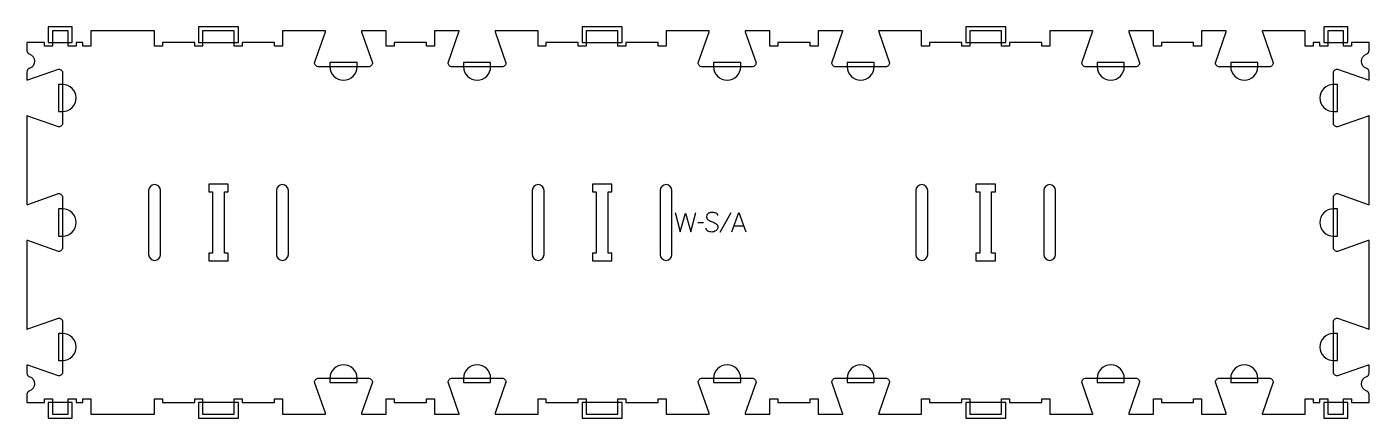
# Model space of a CAD drawing. Extents: x 0 to 2100, y -6 to 606.
import ezdxf

# ---------------------------------------------------------------- set-up
doc = ezdxf.new("R2010")
doc.units = 0
for name, color, linetype in [('1_ANYTOOL_1MMDEEP_LABELS_S', 2, 'CONTINUOUS'), ('3_ANYTOOL_CUTTHROUGH_INSID', 4, 'CONTINUOUS'), ('4_ANYTOOL_CUTTHROUGH_OUTSI', 5, 'CONTINUOUS'), ('5_ANYTOOL_HALF_MILL_9MM_IN', 3, 'CONTINUOUS')]:
    doc.layers.add(name, color=color, linetype=linetype)

msp = doc.modelspace()

# ---------------------------------------------------------------- linework, layer by layer
at = {"layer": '1_ANYTOOL_1MMDEEP_LABELS_S'}
for p, q in [((1058.44386, 299.085714), (1049.658146, 299)), ((1101.001003, 314.728571), (1083.815289, 283.957143)), ((1106.186717, 294.757143), (1121.101003, 294.757143))]:
    msp.add_line(p, q, dxfattribs=at)
for points in [[(1014.086717, 315.2), (1021.801003, 285.2), (1030.24386, 314.3), (1038.729574, 285.2), (1046.229574, 315.2)], [(1102.715289, 285.2), (1113.601003, 315.2), (1124.658146, 285.2)]]:
    msp.add_lwpolyline(points, dxfattribs=at)
msp.add_lwpolyline([(1080.686717, 310.614286, 0.071867), (1080.493604, 311.950892, 0.100684), (1079.867074, 313.132143, 0.047558), (1079.392521, 313.608593, 0.038563), (1078.842521, 313.997321, 0.037928), (1078.145333, 314.34479, 0.026634), (1077.408146, 314.6, 0.028461), (1074.384813, 315.285983, 0.041577), (1071.301003, 315.542857, 0.036938), (1069.798643, 315.431717, 0.041531), (1068.333146, 315.0875, 0.041583), (1066.955769, 314.510291, 0.038125), (1065.686717, 313.721429, 0.057611), (1064.616565, 312.729524, 0.065808), (1063.822432, 311.508929, 0.06469), (1063.344935, 310.049374, 0.046778), (1063.201003, 308.514286, 0.052235), (1063.363359, 306.964443, 0.075448), (1063.908146, 305.514286, 0.076671), (1064.824238, 304.341233, 0.061023), (1066.029574, 303.457143, 0.021951), (1069.058429, 301.929797, 0.018213), (1072.201003, 300.65, -0.02405), (1075.302487, 299.344538, -0.02981), (1078.24386, 297.714286, -0.068439), (1079.385162, 296.748355, -0.079282), (1080.19386, 295.496429, -0.076308), (1080.61886, 293.917746, -0.047772), (1080.64386, 292.271429, -0.046243), (1080.350626, 290.590469, -0.06359), (1079.701003, 289.019643, -0.064671), (1078.728179, 287.735454, -0.057073), (1077.472432, 286.721429, -0.067522), (1074.504123, 285.358518, -0.070793), (1071.279574, 284.857143, -0.064027), (1068.140559, 285.219658, -0.070447), (1065.215289, 286.4, -0.054374), (1064.056871, 287.249633, -0.074742), (1063.158146, 288.360714, -0.075199), (1062.635139, 289.667093, -0.057737), (1062.472432, 291.071429)], format="xyb", dxfattribs=at)
at = {"layer": '3_ANYTOOL_CUTTHROUGH_INSID'}
for points in [[(209, 249.750003), (209, 349.749997, 1), (190.5, 349.749997), (190.5, 249.750003, 1)], [(390.5, 249.750003, 1), (409, 249.750003), (409, 349.749997, 1), (390.5, 349.749997)], [(809, 249.750003), (809, 349.749997, 1), (790.5, 349.749997), (790.5, 249.750003, 1)], [(990.5, 249.750003, 1), (1009, 249.750003), (1009, 349.749997, 1), (990.5, 349.749997)], [(1409, 249.750003), (1409, 349.749997, 1), (1390.5, 349.749997), (1390.5, 249.750003, 1)], [(1590.5, 249.750003, 1), (1609, 249.750003), (1609, 349.749997, 1), (1590.5, 349.749997)]]:
    msp.add_lwpolyline(points, format="xyb", close=True, dxfattribs=at)
for points in [[(315, 360), (284.5, 360), (284.5, 347.5), (290.5, 347.5), (290.5, 252), (284.5, 252), (284.5, 239.5), (315, 239.5), (315, 252), (309, 252), (309, 347.5), (315, 347.5)], [(915, 360), (884.5, 360), (884.5, 347.5), (890.5, 347.5), (890.5, 252), (884.5, 252), (884.5, 239.5), (915, 239.5), (915, 252), (909, 252), (909, 347.5), (915, 347.5)], [(1515, 360), (1484.5, 360), (1484.5, 347.5), (1490.5, 347.5), (1490.5, 252), (1484.5, 252), (1484.5, 239.5), (1515, 239.5), (1515, 252), (1509, 252), (1509, 347.5), (1515, 347.5)]]:
    msp.add_lwpolyline(points, close=True, dxfattribs=at)
at = {"layer": '4_ANYTOOL_CUTTHROUGH_OUTSI'}
msp.add_lwpolyline([(49.667412, 254.514035), (1.383805, 271.413148, 0.061178), (0, 271.644563), (0, 132.955437, 0.061784), (1.39487, 133.190431), (49.667412, 150.085965, -0.084368), (49.75, 150.1, -0.414214), (56, 143.85), (56, 65.85, -0.414214), (49.75, 59.6, -0.084368), (49.667412, 59.614035), (1.383805, 76.513148, 0.061178), (0, 76.744563), (0, 64.345563, 0.317837), (3.833333, 58.924411, -0.707107), (3.833333, 35.825589, 0.317837), (0, 30.404437), (0, 18), (27.5, 18), (27.5, 23.75, -0.414214), (27.75, 24), (39.75, 24, -0.414214), (40, 23.75), (40, 0), (64.5, 0), (64.5, 23.75, -0.414214), (64.75, 24), (76.75, 24, -0.414214), (77, 23.75), (77, 18), (87.5, 18), (87.5, 23.75, -0.414214), (87.75, 24), (99.75, 24, -0.414214), (100, 23.75), (100, 0), (149.75, 0), (199.5, 0), (199.5, 23.75, -0.414214), (199.75, 24), (211.75, 24, -0.414214), (212, 23.75), (212, 18), (262.5, 18), (262.5, 23.75, -0.414214), (262.75, 24), (274.75, 24, -0.414214), (275, 23.75), (275, 0), (324.5, 0), (324.5, 23.75, -0.414214), (324.75, 24), (336.75, 24, -0.414214), (337, 23.75), (337, 18), (387.5, 18), (387.5, 23.75, -0.414214), (387.75, 24), (399.75, 24, -0.414214), (400, 23.75), (400, 0), (467.191563, 0, 0.061784), (466.956569, 1.39487), (450.061035, 49.667412, -0.084368), (450.047, 49.75, -0.414214), (456.297, 56), (534.297, 56, -0.414214), (540.547, 49.75, -0.084368), (540.532965, 49.667412), (523.633852, 1.383805, 0.061178), (523.402437, 0), (562, 0), (562, 23.75, -0.414214), (562.25, 24), (574.25, 24, -0.414214), (574.5, 23.75), (574.5, 18), (625, 18), (625, 23.75, -0.414214), (625.25, 24), (637.25, 24, -0.414214), (637.5, 23.75), (637.5, 0), (676.097563, 0, 0.061784), (675.862569, 1.39487), (658.967035, 49.667412, -0.084368), (658.953, 49.75, -0.414214), (665.203, 56), (743.203, 56, -0.414214), (749.453, 49.75, -0.084368), (749.438965, 49.667412), (732.539852, 1.383805, 0.061178), (732.308437, 0), (799.5, 0), (799.5, 23.75, -0.414214), (799.75, 24), (811.75, 24, -0.414214), (812, 23.75), (812, 18), (862.5, 18), (862.5, 23.75, -0.414214), (862.75, 24), (874.75, 24, -0.414214), (875, 23.75), (875, 0), (924.5, 0), (924.5, 23.75, -0.414214), (924.75, 24), (936.75, 24, -0.414214), (937, 23.75), (937, 18), (987.5, 18), (987.5, 23.75, -0.414214), (987.75, 24), (999.75, 24, -0.414214), (1000, 23.75), (1000, 0), (1067.191563, 0, 0.061784), (1066.956569, 1.39487), (1050.061035, 49.667412, -0.084368), (1050.047, 49.75, -0.414214), (1056.297, 56), (1134.297, 56, -0.414214), (1140.547, 49.75, -0.084368), (1140.532965, 49.667412), (1123.633852, 1.383805, 0.061178), (1123.402437, 0), (1162, 0), (1162, 23.75, -0.414214), (1162.25, 24), (1174.25, 24, -0.414214), (1174.5, 23.75), (1174.5, 18), (1225, 18), (1225, 23.75, -0.414214), (1225.25, 24), (1237.25, 24, -0.414214), (1237.5, 23.75), (1237.5, 0), (1276.097563, 0, 0.061784), (1275.862569, 1.39487), (1258.967035, 49.667412, -0.084368), (1258.953, 49.75, -0.414214), (1265.203, 56), (1343.203, 56, -0.414214), (1349.453, 49.75, -0.084368), (1349.438965, 49.667412), (1332.539852, 1.383805, 0.061178), (1332.308437, 0), (1399.5, 0), (1399.5, 23.75, -0.414214), (1399.75, 24), (1411.75, 24, -0.414214), (1412, 23.75), (1412, 18), (1462.5, 18), (1462.5, 23.75, -0.414214), (1462.75, 24), (1474.75, 24, -0.414214), (1475, 23.75), (1475, 0), (1524.5, 0), (1524.5, 23.75, -0.414214), (1524.75, 24), (1536.75, 24, -0.414214), (1537, 23.75), (1537, 18), (1587.5, 18), (1587.5, 23.75, -0.414214), (1587.75, 24), (1599.75, 24, -0.414214), (1600, 23.75), (1600, 0), (1667.191563, 0, 0.061784), (1666.956569, 1.39487), (1650.061035, 49.667412, -0.084368), (1650.047, 49.75, -0.414214), (1656.297, 56), (1734.297, 56, -0.414214), (1740.547, 49.75, -0.084368), (1740.532965, 49.667412), (1723.633852, 1.383805, 0.061178), (1723.402437, 0), (1762, 0), (1762, 23.75, -0.414214), (1762.25, 24), (1774.25, 24, -0.414214), (1774.5, 23.75), (1774.5, 18), (1825, 18), (1825, 23.75, -0.414214), (1825.25, 24), (1837.25, 24, -0.414214), (1837.5, 23.75), (1837.5, 0), (1876.097563, 0, 0.061784), (1875.862569, 1.39487), (1858.967035, 49.667412, -0.084368), (1858.953, 49.75, -0.414214), (1865.203, 56), (1943.203, 56, -0.414214), (1949.453, 49.75, -0.084368), (1949.438965, 49.667412), (1932.539852, 1.383805, 0.061178), (1932.308437, 0), (1999.5, 0), (1999.5, 23.75, -0.414214), (1999.75, 24), (2011.75, 24, -0.414214), (2012, 23.75), (2012, 18), (2022.5, 18), (2022.5, 23.75, -0.414214), (2022.75, 24), (2034.75, 24, -0.414214), (2035, 23.75), (2035, 0), (2059.5, 0), (2059.5, 23.75, -0.414214), (2059.75, 24), (2071.75, 24, -0.414214), (2072, 23.75), (2072, 18), (2099.5, 18), (2099.5, 30.404437, 0.317837), (2095.666667, 35.825589, -0.707107), (2095.666667, 58.924411, 0.317837), (2099.5, 64.345563), (2099.5, 76.744563, 0.061784), (2098.10513, 76.509569), (2049.832588, 59.614035, -0.084368), (2049.75, 59.6, -0.414214), (2043.5, 65.85), (2043.5, 143.85, -0.414214), (2049.75, 150.1, -0.084368), (2049.832588, 150.085965), (2098.116195, 133.186852, 0.061178), (2099.5, 132.955437), (2099.5, 271.644563, 0.061784), (2098.10513, 271.409569), (2049.832588, 254.514035, -0.084368), (2049.75, 254.5, -0.414214), (2043.5, 260.75), (2043.5, 338.75, -0.414214), (2049.75, 345, -0.084368), (2049.832588, 344.985965), (2098.116195, 328.086852, 0.061178), (2099.5, 327.855437), (2099.5, 466.544563, 0.061784), (2098.10513, 466.309569), (2049.832588, 449.414035, -0.084368), (2049.75, 449.4, -0.414214), (2043.5, 455.65), (2043.5, 533.65, -0.414214), (2049.75, 539.9, -0.084368), (2049.832588, 539.885965), (2098.116195, 522.986852, 0.061178), (2099.5, 522.755437), (2099.5, 535.154437, 0.317837), (2095.666667, 540.575589, -0.707107), (2095.666667, 563.674411, 0.317837), (2099.5, 569.095563), (2099.5, 581.5), (2072, 581.5), (2072, 575.75, -0.414214), (2071.75, 575.5), (2059.75, 575.5, -0.414214), (2059.5, 575.75), (2059.5, 599.5), (2035, 599.5), (2035, 575.75, -0.414214), (2034.75, 575.5), (2022.75, 575.5, -0.414214), (2022.5, 575.75), (2022.5, 581.5), (2012, 581.5), (2012, 575.75, -0.414214), (2011.75, 575.5), (1999.75, 575.5, -0.414214), (1999.5, 575.75), (1999.5, 599.5), (1949.75, 599.5), (1932.308437, 599.5, 0.061784), (1932.543431, 598.10513), (1949.438965, 549.832588, -0.084368), (1949.453, 549.75, -0.414214), (1943.203, 543.5), (1865.203, 543.5, -0.414214), (1858.953, 549.75, -0.084368), (1858.967035, 549.832588), (1875.866148, 598.116195, 0.061178), (1876.097563, 599.5), (1837.5, 599.5), (1837.5, 575.75, -0.414214), (1837.25, 575.5), (1825.25, 575.5, -0.414214), (1825, 575.75), (1825, 581.5), (1774.5, 581.5), (1774.5, 575.75, -0.414214), (1774.25, 575.5), (1762.25, 575.5, -0.414214), (1762, 575.75), (1762, 599.5), (1723.402437, 599.5, 0.061784), (1723.637431, 598.10513), (1740.532965, 549.832588, -0.084368), (1740.547, 549.75, -0.414214), (1734.297, 543.5), (1656.297, 543.5, -0.414214), (1650.047, 549.75, -0.084368), (1650.061035, 549.832588), (1666.960148, 598.116195, 0.061178), (1667.191563, 599.5), (1600, 599.5), (1600, 575.75, -0.414214), (1599.75, 575.5), (1587.75, 575.5, -0.414214), (1587.5, 575.75), (1587.5, 581.5), (1537, 581.5), (1537, 575.75, -0.414214), (1536.75, 575.5), (1524.75, 575.5, -0.414214), (1524.5, 575.75), (1524.5, 599.5), (1475, 599.5), (1475, 575.75, -0.414214), (1474.75, 575.5), (1462.75, 575.5, -0.414214), (1462.5, 575.75), (1462.5, 581.5), (1412, 581.5), (1412, 575.75, -0.414214), (1411.75, 575.5), (1399.75, 575.5, -0.414214), (1399.5, 575.75), (1399.5, 599.5), (1349.75, 599.5), (1332.308437, 599.5, 0.061784), (1332.543431, 598.10513), (1349.438965, 549.832588, -0.084368), (1349.453, 549.75, -0.414214), (1343.203, 543.5), (1265.203, 543.5, -0.414214), (1258.953, 549.75, -0.084368), (1258.967035, 549.832588), (1275.866148, 598.116195, 0.061178), (1276.097563, 599.5), (1237.5, 599.5), (1237.5, 575.75, -0.414214), (1237.25, 575.5), (1225.25, 575.5, -0.414214), (1225, 575.75), (1225, 581.5), (1174.5, 581.5), (1174.5, 575.75, -0.414214), (1174.25, 575.5), (1162.25, 575.5, -0.414214), (1162, 575.75), (1162, 599.5), (1123.402437, 599.5, 0.061784), (1123.637431, 598.10513), (1140.532965, 549.832588, -0.084368), (1140.547, 549.75, -0.414214), (1134.297, 543.5), (1056.297, 543.5, -0.414214), (1050.047, 549.75, -0.084368), (1050.061035, 549.832588), (1066.960148, 598.116195, 0.061178), (1067.191563, 599.5), (1000, 599.5), (1000, 575.75, -0.414214), (999.75, 575.5), (987.75, 575.5, -0.414214), (987.5, 575.75), (987.5, 581.5), (937, 581.5), (937, 575.75, -0.414214), (936.75, 575.5), (924.75, 575.5, -0.414214), (924.5, 575.75), (924.5, 599.5), (875, 599.5), (875, 575.75, -0.414214), (874.75, 575.5), (862.75, 575.5, -0.414214), (862.5, 575.75), (862.5, 581.5), (812, 581.5), (812, 575.75, -0.414214), (811.75, 575.5), (799.75, 575.5, -0.414214), (799.5, 575.75), (799.5, 599.5), (749.75, 599.5), (732.308437, 599.5, 0.061784), (732.543431, 598.10513), (749.438965, 549.832588, -0.084368), (749.453, 549.75, -0.414214), (743.203, 543.5), (665.203, 543.5, -0.414214), (658.953, 549.75, -0.084368), (658.967035, 549.832588), (675.866148, 598.116195, 0.061178), (676.097563, 599.5), (637.5, 599.5), (637.5, 575.75, -0.414214), (637.25, 575.5), (625.25, 575.5, -0.414214), (625, 575.75), (625, 581.5), (574.5, 581.5), (574.5, 575.75, -0.414214), (574.25, 575.5), (562.25, 575.5, -0.414214), (562, 575.75), (562, 599.5), (523.402437, 599.5, 0.061784), (523.637431, 598.10513), (540.532965, 549.832588, -0.084368), (540.547, 549.75, -0.414214), (534.297, 543.5), (456.297, 543.5, -0.414214), (450.047, 549.75, -0.084368), (450.061035, 549.832588), (466.960148, 598.116195, 0.061178), (467.191563, 599.5), (400, 599.5), (400, 575.75, -0.414214), (399.75, 575.5), (387.75, 575.5, -0.414214), (387.5, 575.75), (387.5, 581.5), (337, 581.5), (337, 575.75, -0.414214), (336.75, 575.5), (324.75, 575.5, -0.414214), (324.5, 575.75), (324.5, 599.5), (275, 599.5), (275, 575.75, -0.414214), (274.75, 575.5), (262.75, 575.5, -0.414214), (262.5, 575.75), (262.5, 581.5), (212, 581.5), (212, 575.75, -0.414214), (211.75, 575.5), (199.75, 575.5, -0.414214), (199.5, 575.75), (199.5, 599.5), (100, 599.5), (100, 575.75, -0.414214), (99.75, 575.5), (87.75, 575.5, -0.414214), (87.5, 575.75), (87.5, 581.5), (77, 581.5), (77, 575.75, -0.414214), (76.75, 575.5), (64.75, 575.5, -0.414214), (64.5, 575.75), (64.5, 599.5), (40, 599.5), (40, 575.75, -0.414214), (39.75, 575.5), (27.75, 575.5, -0.414214), (27.5, 575.75), (27.5, 581.5), (0, 581.5), (0, 569.095563, 0.317837), (3.833333, 563.674411, -0.707107), (3.833333, 540.575589, 0.317837), (0, 535.154437), (0, 522.755437, 0.061784), (1.39487, 522.990431), (49.667412, 539.885965, -0.084368), (49.75, 539.9, -0.414214), (56, 533.65), (56, 455.65, -0.414214), (49.75, 449.4, -0.084368), (49.667412, 449.414035), (1.383805, 466.313148, 0.061178), (0, 466.544563), (0, 327.855437, 0.061784), (1.39487, 328.090431), (49.667412, 344.985965, -0.084368), (49.75, 345, -0.414214), (56, 338.75), (56, 260.75, -0.414214), (49.75, 254.5, -0.084368)], format="xyb", close=True, dxfattribs=at)
at = {"layer": '5_ANYTOOL_HALF_MILL_9MM_IN'}
for points in [[(39.5, 581.5), (65, 581.5), (71, 581.5), (71, 606), (64.74, 606), (39.76, 606), (33.5, 606), (33.5, 581.5)], [(274.5, 581.5), (325, 581.5), (331, 581.5), (331, 599.74), (331, 606), (274.76, 606), (268.5, 606), (268.5, 581.5)], [(874.5, 581.5), (925, 581.5), (931, 581.5), (931, 599.74), (931, 606), (874.76, 606), (868.5, 606), (868.5, 581.5)], [(1474.5, 581.5), (1525, 581.5), (1531, 581.5), (1531, 599.74), (1531, 606), (1474.76, 606), (1468.5, 606), (1468.5, 581.5)], [(2034.5, 581.5), (2060, 581.5), (2066, 581.5), (2066, 599.74), (2066, 606), (2028.5, 606), (2028.5, 599.74), (2028.5, 581.5)], [(65, 18), (39.5, 18), (33.5, 18), (33.5, -0.24), (33.5, -6.5), (71, -6.5), (71, -0.24), (71, 18)], [(325, 18), (274.5, 18), (268.5, 18), (268.5, -0.24), (268.5, -6.5), (331, -6.5), (331, -0.24), (331, 18)], [(925, 18), (874.5, 18), (868.5, 18), (868.5, -0.24), (868.5, -6.5), (931, -6.5), (931, -0.24), (931, 18)], [(1525, 18), (1474.5, 18), (1468.5, 18), (1468.5, -0.24), (1468.5, -6.5), (1531, -6.5), (1531, -0.24), (1531, 18)], [(2060, 18), (2034.5, 18), (2028.5, 18), (2028.5, -6.5), (2034.76, -6.5), (2059.74, -6.5), (2066, -6.5), (2066, 18)]]:
    msp.add_lwpolyline(points, close=True, dxfattribs=at)
for points in [[(474.047, 544), (474.047, 543.75, 1), (516.547, 543.75), (516.547, 550), (474.047, 550)], [(682.953, 544), (682.953, 543.75, 1), (725.453, 543.75), (725.453, 550), (682.953, 550)], [(1074.047, 544), (1074.047, 543.75, 1), (1116.547, 543.75), (1116.547, 550), (1074.047, 550)], [(1282.953, 544), (1282.953, 543.75, 1), (1325.453, 543.75), (1325.453, 550), (1282.953, 550)], [(1674.047, 544), (1674.047, 543.75, 1), (1716.547, 543.75), (1716.547, 550), (1674.047, 550)], [(1882.953, 544), (1882.953, 543.75, 1), (1925.453, 543.75), (1925.453, 550), (1882.953, 550)], [(55.75, 473.4, 1), (55.75, 515.9), (49.5, 515.9), (49.5, 473.4)], [(2044, 515.9), (2043.75, 515.9, 1), (2043.75, 473.4), (2050, 473.4), (2050, 515.9)], [(55.75, 278.5, 1), (55.75, 321), (49.5, 321), (49.5, 278.5)], [(2044, 321), (2043.75, 321, 1), (2043.75, 278.5), (2050, 278.5), (2050, 321)], [(55.75, 83.6, 1), (55.75, 126.1), (49.5, 126.1), (49.5, 83.6)], [(2044, 126.1), (2043.75, 126.1, 1), (2043.75, 83.6), (2050, 83.6), (2050, 126.1)], [(516.547, 55.75, 1), (474.047, 55.75), (474.047, 49.5), (516.547, 49.5)], [(725.453, 55.75, 1), (682.953, 55.75), (682.953, 49.5), (725.453, 49.5)], [(1116.547, 55.75, 1), (1074.047, 55.75), (1074.047, 49.5), (1116.547, 49.5)], [(1325.453, 55.75, 1), (1282.953, 55.75), (1282.953, 49.5), (1325.453, 49.5)], [(1716.547, 55.75, 1), (1674.047, 55.75), (1674.047, 49.5), (1716.547, 49.5)], [(1925.453, 55.75, 1), (1882.953, 55.75), (1882.953, 49.5), (1925.453, 49.5)]]:
    msp.add_lwpolyline(points, format="xyb", close=True, dxfattribs=at)

doc.saveas('drawing.dxf')
